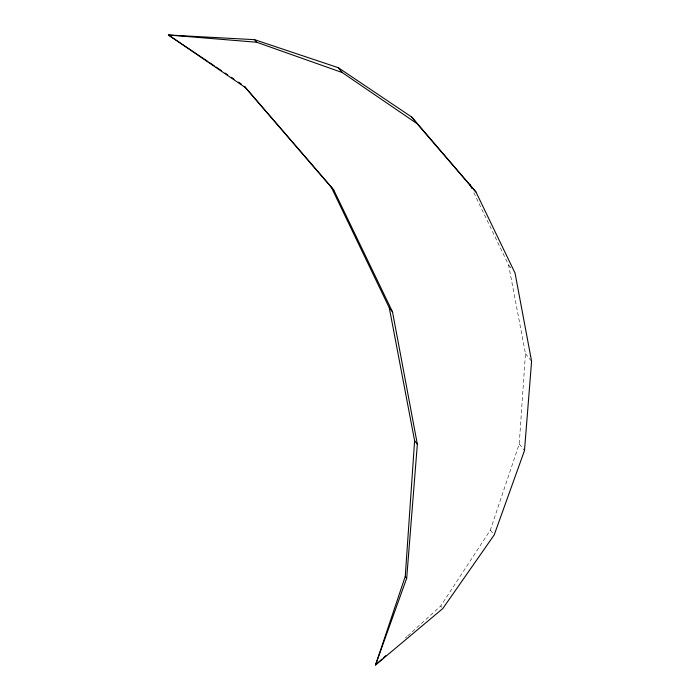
<?xml version="1.0" encoding="UTF-8"?>
<svg xmlns="http://www.w3.org/2000/svg" width="700" height="700" viewBox="0 0 700 700"><rect width="100%" height="100%" fill="white"/><g stroke="black" fill="none" stroke-linecap="round" stroke-linejoin="round"><path stroke-width="0.53" stroke-dasharray="3.5 2.62" d="M407.741 635.854L440.755 605.981L490.341 530.093L519.234 444.01L525.464 353.614L508.611 265.046L473.13 191.249M405.326 638.041L406.936 636.58M508.611 265.046L511.823 269.054M525.464 353.614L530.915 360.404M519.234 444.01L524.492 450.564M490.341 530.093L494.209 534.914M440.755 605.981L441.787 607.267"/><path stroke-width="1.05" d="M381.973 659.173L375.533 665L406.691 578.226L417.349 444.194L392.507 311.85L333.848 190.207L245.368 87.553L168.403 35L254.564 39.672L338.31 67.699L411.731 117.049L475.956 192.001L515.043 273.061L531.597 361.252L524.492 450.564L494.209 534.914L442.811 608.545L375.533 665L405.256 576.441L414.61 440.781L389.314 307.877L331.1 186.786L244.65 86.599M383.591 657.711L386.006 655.524M475.956 192.001L416.999 123.602L342.186 72.52L256.62 42.236L168.403 35L207.97 61.591M209.764 62.808L214.261 65.826M216.064 67.034L221.454 70.665M225.05 73.08L227.754 74.891M231.35 77.306L234.045 79.126M238.543 82.145L241.237 83.956M411.731 117.049L416.999 123.602M338.31 67.699L342.186 72.52M254.564 39.672L256.62 42.236M331.1 186.786L333.848 190.207M244.414 86.362L245.368 87.553M389.314 307.877L392.507 311.85M414.61 440.781L417.349 444.194M405.256 576.441L406.691 578.226M469.814 184.362L471.713 188.3"/></g></svg>
